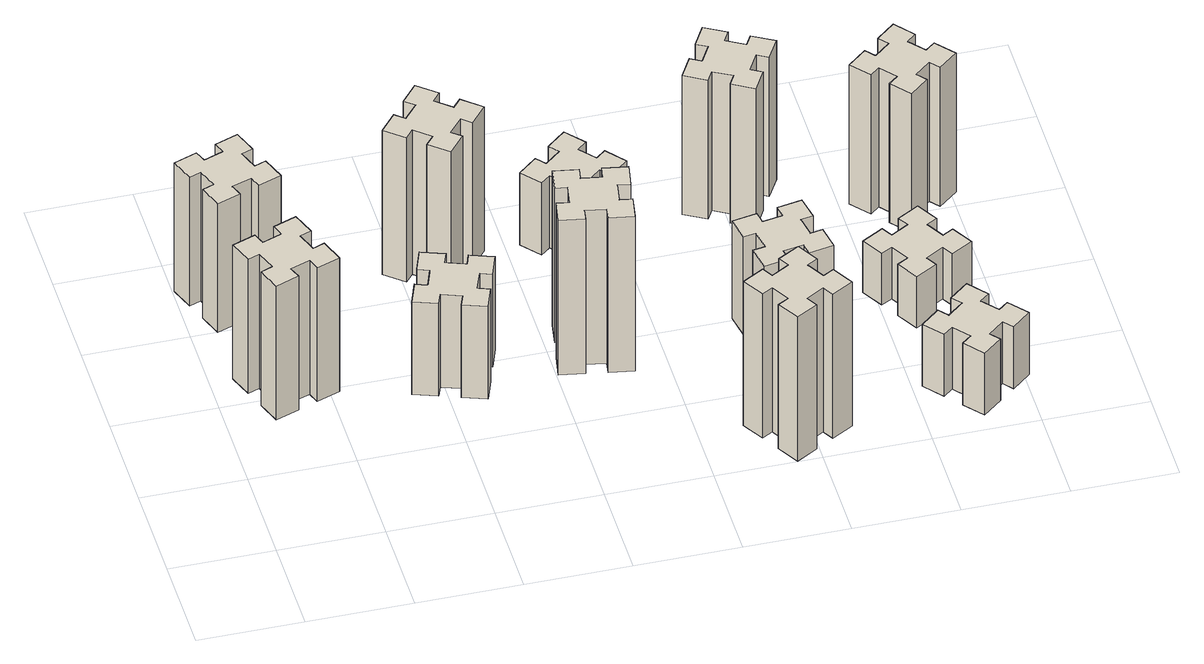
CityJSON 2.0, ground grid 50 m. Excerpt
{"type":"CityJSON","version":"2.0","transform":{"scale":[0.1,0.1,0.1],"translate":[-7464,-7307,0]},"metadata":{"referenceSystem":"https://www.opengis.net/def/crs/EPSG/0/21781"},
"CityObjects":{
"building1":{"type":"Building","attributes":{"class":"1000","function":"1000","usage":"1000","yearOfConstruction":2016,"roofType":"1000","measuredHeight":78,"storeysAboveGround":30,"storeysBelowGround":0},"geometry":[{"type":"Solid","lod":"1","boundaries":[[[[0,1,2,3,4,5,6,7,8,9,10,11,12,13,14,15,16,17,18,19]],[[17,16,20,21]],[[16,15,22,20]],[[15,14,23,22]],[[14,13,24,23]],[[13,12,25,24]],[[12,11,26,25]],[[11,10,27,26]],[[10,9,28,27]],[[9,8,29,28]],[[8,7,30,29]],[[7,6,31,30]],[[6,5,32,31]],[[5,4,33,32]],[[4,3,34,33]],[[3,2,35,34]],[[2,1,36,35]],[[1,0,37,36]],[[0,19,38,37]],[[19,18,39,38]],[[18,17,21,39]],[[24,25,26,27,28,29,30,31,32,33,34,35,36,37,38,39,21,20,22,23]]]]}]},
"building2":{"type":"Building","attributes":{"class":"1000","function":"1000","usage":"1000","yearOfConstruction":2016,"roofType":"1000","measuredHeight":75,"storeysAboveGround":30,"storeysBelowGround":0},"geometry":[{"type":"Solid","lod":"1","boundaries":[[[[40,41,42,43,44,45,46,47,48,49,50,51,52,53,54,55,56,57,58,59]],[[57,56,60,61]],[[56,55,62,60]],[[55,54,63,62]],[[54,53,64,63]],[[53,52,65,64]],[[52,51,66,65]],[[51,50,67,66]],[[50,49,68,67]],[[49,48,69,68]],[[48,47,70,69]],[[47,46,71,70]],[[46,45,72,71]],[[45,44,73,72]],[[44,43,74,73]],[[43,42,75,74]],[[42,41,76,75]],[[41,40,77,76]],[[40,59,78,77]],[[59,58,79,78]],[[58,57,61,79]],[[64,65,66,67,68,69,70,71,72,73,74,75,76,77,78,79,61,60,62,63]]]]}]},
"building3":{"type":"Building","attributes":{"class":"1000","function":"1000","usage":"1000","yearOfConstruction":2016,"roofType":"1000","measuredHeight":54,"storeysAboveGround":30,"storeysBelowGround":0},"geometry":[{"type":"Solid","lod":"1","boundaries":[[[[80,81,82,83,84,85,86,87,88,89,90,91,92,93,94,95,96,97,98,99]],[[97,96,100,101]],[[96,95,102,100]],[[95,94,103,102]],[[94,93,104,103]],[[93,92,105,104]],[[92,91,106,105]],[[91,90,107,106]],[[90,89,108,107]],[[89,88,109,108]],[[88,87,110,109]],[[87,86,111,110]],[[86,85,112,111]],[[85,84,113,112]],[[84,83,114,113]],[[83,82,115,114]],[[82,81,116,115]],[[81,80,117,116]],[[80,99,118,117]],[[99,98,119,118]],[[98,97,101,119]],[[104,105,106,107,108,109,110,111,112,113,114,115,116,117,118,119,101,100,102,103]]]]}]},
"building4":{"type":"Building","attributes":{"class":"1000","function":"1000","usage":"1000","yearOfConstruction":2016,"roofType":"1000","measuredHeight":84,"storeysAboveGround":30,"storeysBelowGround":0},"geometry":[{"type":"Solid","lod":"1","boundaries":[[[[120,121,122,123,124,125,126,127,128,129,130,131,132,133,134,135,136,137,138,139]],[[137,136,140,141]],[[136,135,142,140]],[[135,134,143,142]],[[134,133,144,143]],[[133,132,145,144]],[[132,131,146,145]],[[131,130,147,146]],[[130,129,148,147]],[[129,128,149,148]],[[128,127,150,149]],[[127,126,151,150]],[[126,125,152,151]],[[125,124,153,152]],[[124,123,154,153]],[[123,122,155,154]],[[122,121,156,155]],[[121,120,157,156]],[[120,139,158,157]],[[139,138,159,158]],[[138,137,141,159]],[[144,145,146,147,148,149,150,151,152,153,154,155,156,157,158,159,141,140,142,143]]]]}]},
"building5":{"type":"Building","attributes":{"class":"1000","function":"1000","usage":"1000","yearOfConstruction":2016,"roofType":"1000","measuredHeight":90,"storeysAboveGround":30,"storeysBelowGround":0},"geometry":[{"type":"Solid","lod":"1","boundaries":[[[[160,161,162,163,164,165,166,167,168,169,170,171,172,173,174,175,176,177,178,179]],[[177,176,180,181]],[[176,175,182,180]],[[175,174,183,182]],[[174,173,184,183]],[[173,172,185,184]],[[172,171,186,185]],[[171,170,187,186]],[[170,169,188,187]],[[169,168,189,188]],[[168,167,190,189]],[[167,166,191,190]],[[166,165,192,191]],[[165,164,193,192]],[[164,163,194,193]],[[163,162,195,194]],[[162,161,196,195]],[[161,160,197,196]],[[160,179,198,197]],[[179,178,199,198]],[[178,177,181,199]],[[184,185,186,187,188,189,190,191,192,193,194,195,196,197,198,199,181,180,182,183]]]]}]},
"building6":{"type":"Building","attributes":{"class":"1000","function":"1000","usage":"1000","yearOfConstruction":2016,"roofType":"1000","measuredHeight":42,"storeysAboveGround":30,"storeysBelowGround":0},"geometry":[{"type":"Solid","lod":"1","boundaries":[[[[200,201,202,203,204,205,206,207,208,209,210,211,212,213,214,215,216,217,218,219]],[[217,216,220,221]],[[216,215,222,220]],[[215,214,223,222]],[[214,213,224,223]],[[213,212,225,224]],[[212,211,226,225]],[[211,210,227,226]],[[210,209,228,227]],[[209,208,229,228]],[[208,207,230,229]],[[207,206,231,230]],[[206,205,232,231]],[[205,204,233,232]],[[204,203,234,233]],[[203,202,235,234]],[[202,201,236,235]],[[201,200,237,236]],[[200,219,238,237]],[[219,218,239,238]],[[218,217,221,239]],[[224,225,226,227,228,229,230,231,232,233,234,235,236,237,238,239,221,220,222,223]]]]}]},
"building7":{"type":"Building","attributes":{"class":"1000","function":"1000","usage":"1000","yearOfConstruction":2016,"roofType":"1000","measuredHeight":84,"storeysAboveGround":30,"storeysBelowGround":0},"geometry":[{"type":"Solid","lod":"1","boundaries":[[[[240,241,242,243,244,245,246,247,248,249,250,251,252,253,254,255,256,257,258,259]],[[257,256,260,261]],[[256,255,262,260]],[[255,254,263,262]],[[254,253,264,263]],[[253,252,265,264]],[[252,251,266,265]],[[251,250,267,266]],[[250,249,268,267]],[[249,248,269,268]],[[248,247,270,269]],[[247,246,271,270]],[[246,245,272,271]],[[245,244,273,272]],[[244,243,274,273]],[[243,242,275,274]],[[242,241,276,275]],[[241,240,277,276]],[[240,259,278,277]],[[259,258,279,278]],[[258,257,261,279]],[[264,265,266,267,268,269,270,271,272,273,274,275,276,277,278,279,261,260,262,263]]]]}]},
"building8":{"type":"Building","attributes":{"class":"1000","function":"1000","usage":"1000","yearOfConstruction":2016,"roofType":"1000","measuredHeight":57,"storeysAboveGround":30,"storeysBelowGround":0},"geometry":[{"type":"Solid","lod":"1","boundaries":[[[[280,281,282,283,284,285,286,287,288,289,290,291,292,293,294,295,296,297,298,299]],[[297,296,300,301]],[[296,295,302,300]],[[295,294,303,302]],[[294,293,304,303]],[[293,292,305,304]],[[292,291,306,305]],[[291,290,307,306]],[[290,289,308,307]],[[289,288,309,308]],[[288,287,310,309]],[[287,286,311,310]],[[286,285,312,311]],[[285,284,313,312]],[[284,283,314,313]],[[283,282,315,314]],[[282,281,316,315]],[[281,280,317,316]],[[280,299,318,317]],[[299,298,319,318]],[[298,297,301,319]],[[304,305,306,307,308,309,310,311,312,313,314,315,316,317,318,319,301,300,302,303]]]]}]},
"building9":{"type":"Building","attributes":{"class":"1000","function":"1000","usage":"1000","yearOfConstruction":2016,"roofType":"1000","measuredHeight":81,"storeysAboveGround":30,"storeysBelowGround":0},"geometry":[{"type":"Solid","lod":"1","boundaries":[[[[320,321,322,323,324,325,326,327,328,329,330,331,332,333,334,335,336,337,338,339]],[[337,336,340,341]],[[336,335,342,340]],[[335,334,343,342]],[[334,333,344,343]],[[333,332,345,344]],[[332,331,346,345]],[[331,330,347,346]],[[330,329,348,347]],[[329,328,349,348]],[[328,327,350,349]],[[327,326,351,350]],[[326,325,352,351]],[[325,324,353,352]],[[324,323,354,353]],[[323,322,355,354]],[[322,321,356,355]],[[321,320,357,356]],[[320,339,358,357]],[[339,338,359,358]],[[338,337,341,359]],[[344,345,346,347,348,349,350,351,352,353,354,355,356,357,358,359,341,340,342,343]]]]}]},
"building10":{"type":"Building","attributes":{"class":"1000","function":"1000","usage":"1000","yearOfConstruction":2016,"roofType":"1000","measuredHeight":36,"storeysAboveGround":30,"storeysBelowGround":0},"geometry":[{"type":"Solid","lod":"1","boundaries":[[[[360,361,362,363,364,365,366,367,368,369,370,371,372,373,374,375,376,377,378,379]],[[377,376,380,381]],[[376,375,382,380]],[[375,374,383,382]],[[374,373,384,383]],[[373,372,385,384]],[[372,371,386,385]],[[371,370,387,386]],[[370,369,388,387]],[[369,368,389,388]],[[368,367,390,389]],[[367,366,391,390]],[[366,365,392,391]],[[365,364,393,392]],[[364,363,394,393]],[[363,362,395,394]],[[362,361,396,395]],[[361,360,397,396]],[[360,379,398,397]],[[379,378,399,398]],[[378,377,381,399]],[[384,385,386,387,388,389,390,391,392,393,394,395,396,397,398,399,381,380,382,383]]]]}]},
"building11":{"type":"Building","attributes":{"class":"1000","function":"1000","usage":"1000","yearOfConstruction":2016,"roofType":"1000","measuredHeight":30,"storeysAboveGround":30,"storeysBelowGround":0},"geometry":[{"type":"Solid","lod":"1","boundaries":[[[[400,401,402,403,404,405,406,407,408,409,410,411,412,413,414,415,416,417,418,419]],[[417,416,420,421]],[[416,415,422,420]],[[415,414,423,422]],[[414,413,424,423]],[[413,412,425,424]],[[412,411,426,425]],[[411,410,427,426]],[[410,409,428,427]],[[409,408,429,428]],[[408,407,430,429]],[[407,406,431,430]],[[406,405,432,431]],[[405,404,433,432]],[[404,403,434,433]],[[403,402,435,434]],[[402,401,436,435]],[[401,400,437,436]],[[400,419,438,437]],[[419,418,439,438]],[[418,417,421,439]],[[424,425,426,427,428,429,430,431,432,433,434,435,436,437,438,439,421,420,422,423]]]]}]},
"building12":{"type":"Building","attributes":{"class":"1000","function":"1000","usage":"1000","yearOfConstruction":2016,"roofType":"1000","measuredHeight":81,"storeysAboveGround":30,"storeysBelowGround":0},"geometry":[{"type":"Solid","lod":"1","boundaries":[[[[440,441,442,443,444,445,446,447,448,449,450,451,452,453,454,455,456,457,458,459]],[[457,456,460,461]],[[456,455,462,460]],[[455,454,463,462]],[[454,453,464,463]],[[453,452,465,464]],[[452,451,466,465]],[[451,450,467,466]],[[450,449,468,467]],[[449,448,469,468]],[[448,447,470,469]],[[447,446,471,470]],[[446,445,472,471]],[[445,444,473,472]],[[444,443,474,473]],[[443,442,475,474]],[[442,441,476,475]],[[441,440,477,476]],[[440,459,478,477]],[[459,458,479,478]],[[458,457,461,479]],[[464,465,466,467,468,469,470,471,472,473,474,475,476,477,478,479,461,460,462,463]]]]}]}
},
"vertices":[
[335,1196,0],[241,1162,0],[220,1218,0],[107,1177,0],[149,1064,0],[205,1085,0],[239,991,0],[183,970,0],[224,857,0],[337,899,0],[316,955,0],[410,989,0],[430,933,0],[543,974,0],[502,1087,0],[446,1066,0],[412,1160,0],[468,1180,0],[427,1293,0],[314,1252,0],[412,1160,780],[468,1180,780],[446,1066,780],[502,1087,780],[543,974,780],[430,933,780],[410,989,780],[316,955,780],[337,899,780],[224,857,780],[183,970,780],[239,991,780],[205,1085,780],[149,1064,780],[107,1177,780],[220,1218,780],[241,1162,780],[335,1196,780],[314,1252,780],[427,1293,780],
[105,1725,0],[139,1631,0],[83,1610,0],[124,1497,0],[237,1539,0],[216,1595,0],[310,1629,0],[330,1573,0],[443,1614,0],[402,1727,0],[346,1706,0],[312,1800,0],[368,1820,0],[327,1933,0],[214,1892,0],[235,1836,0],[141,1802,0],[120,1858,0],[7,1817,0],[49,1704,0],[141,1802,750],[120,1858,750],[235,1836,750],[214,1892,750],[327,1933,750],[368,1820,750],[312,1800,750],[346,1706,750],[402,1727,750],[443,1614,750],[330,1573,750],[310,1629,750],[216,1595,750],[237,1539,750],[124,1497,750],[83,1610,750],[139,1631,750],[105,1725,750],[49,1704,750],[7,1817,750],
[979,1060,0],[945,966,0],[889,987,0],[847,874,0],[960,833,0],[981,889,0],[1075,855,0],[1054,799,0],[1167,757,0],[1208,870,0],[1152,891,0],[1186,985,0],[1242,964,0],[1283,1077,0],[1170,1118,0],[1150,1062,0],[1056,1096,0],[1077,1152,0],[964,1193,0],[923,1080,0],[1056,1096,540],[1077,1152,540],[1150,1062,540],[1170,1118,540],[1283,1077,540],[1242,964,540],[1186,985,540],[1152,891,540],[1208,870,540],[1167,757,540],[1054,799,540],[1075,855,540],[981,889,540],[960,833,540],[847,874,540],[889,987,540],[945,966,540],[979,1060,540],[923,1080,540],[964,1193,540],
[1056,1663,0],[1133,1599,0],[1094,1553,0],[1186,1476,0],[1263,1568,0],[1217,1606,0],[1282,1683,0],[1328,1644,0],[1405,1736,0],[1313,1813,0],[1274,1767,0],[1198,1832,0],[1236,1878,0],[1144,1955,0],[1067,1863,0],[1113,1824,0],[1049,1748,0],[1003,1786,0],[926,1694,0],[1018,1617,0],[1049,1748,840],[1003,1786,840],[1113,1824,840],[1067,1863,840],[1144,1955,840],[1236,1878,840],[1198,1832,840],[1274,1767,840],[1313,1813,840],[1405,1736,840],[1328,1644,840],[1282,1683,840],[1217,1606,840],[1263,1568,840],[1186,1476,840],[1094,1553,840],[1133,1599,840],[1056,1663,840],[1018,1617,840],[926,1694,840],
[1805,907,0],[1822,1005,0],[1881,995,0],[1902,1113,0],[1784,1134,0],[1774,1075,0],[1675,1092,0],[1686,1151,0],[1567,1172,0],[1547,1054,0],[1606,1044,0],[1588,945,0],[1529,956,0],[1508,837,0],[1627,817,0],[1637,876,0],[1735,858,0],[1725,799,0],[1843,778,0],[1864,897,0],[1735,858,900],[1725,799,900],[1637,876,900],[1627,817,900],[1508,837,900],[1529,956,900],[1588,945,900],[1606,1044,900],[1547,1054,900],[1567,1172,900],[1686,1151,900],[1675,1092,900],[1774,1075,900],[1784,1134,900],[1902,1113,900],[1881,995,900],[1822,1005,900],[1805,907,900],[1864,897,900],[1843,778,900],
[1922,1748,0],[1857,1824,0],[1903,1863,0],[1826,1955,0],[1734,1878,0],[1773,1832,0],[1696,1767,0],[1658,1813,0],[1566,1736,0],[1643,1644,0],[1689,1683,0],[1753,1606,0],[1707,1568,0],[1784,1476,0],[1876,1553,0],[1838,1599,0],[1914,1663,0],[1953,1617,0],[2045,1694,0],[1968,1786,0],[1914,1663,420],[1953,1617,420],[1838,1599,420],[1876,1553,420],[1784,1476,420],[1707,1568,420],[1753,1606,420],[1689,1683,420],[1643,1644,420],[1566,1736,420],[1658,1813,420],[1696,1767,420],[1773,1832,420],[1734,1878,420],[1826,1955,420],[1903,1863,420],[1857,1824,420],[1922,1748,420],[1968,1786,420],[2045,1694,420],
[2325,224,0],[2375,137,0],[2323,107,0],[2383,3,0],[2487,63,0],[2457,115,0],[2544,165,0],[2574,113,0],[2678,173,0],[2618,277,0],[2566,247,0],[2516,334,0],[2568,364,0],[2508,468,0],[2404,408,0],[2434,356,0],[2347,306,0],[2317,358,0],[2213,298,0],[2273,194,0],[2347,306,840],[2317,358,840],[2434,356,840],[2404,408,840],[2508,468,840],[2568,364,840],[2516,334,840],[2566,247,840],[2618,277,840],[2678,173,840],[2574,113,840],[2544,165,840],[2457,115,840],[2487,63,840],[2383,3,840],[2323,107,840],[2375,137,840],[2325,224,840],[2273,194,840],[2213,298,840],
[2515,758,0],[2614,776,0],[2624,717,0],[2742,737,0],[2721,856,0],[2662,845,0],[2645,944,0],[2704,954,0],[2683,1072,0],[2565,1051,0],[2575,992,0],[2477,975,0],[2467,1034,0],[2348,1013,0],[2369,895,0],[2428,905,0],[2446,807,0],[2387,797,0],[2407,678,0],[2526,699,0],[2446,807,570],[2387,797,570],[2428,905,570],[2369,895,570],[2348,1013,570],[2467,1034,570],[2477,975,570],[2575,992,570],[2565,1051,570],[2683,1072,570],[2704,954,570],[2645,944,570],[2662,845,570],[2721,856,570],[2742,737,570],[2624,717,570],[2614,776,570],[2515,758,570],[2526,699,570],[2407,678,570],
[2644,1886,0],[2557,1936,0],[2587,1988,0],[2483,2048,0],[2423,1944,0],[2475,1914,0],[2425,1827,0],[2373,1857,0],[2313,1753,0],[2417,1693,0],[2447,1745,0],[2534,1695,0],[2504,1643,0],[2608,1583,0],[2668,1687,0],[2616,1717,0],[2666,1804,0],[2718,1774,0],[2778,1878,0],[2674,1938,0],[2666,1804,810],[2718,1774,810],[2616,1717,810],[2668,1687,810],[2608,1583,810],[2504,1643,810],[2534,1695,810],[2447,1745,810],[2417,1693,810],[2313,1753,810],[2373,1857,810],[2425,1827,810],[2475,1914,810],[2423,1944,810],[2483,2048,810],[2587,1988,810],[2557,1936,810],[2644,1886,810],[2674,1938,810],[2778,1878,810],
[3169,303,0],[3233,226,0],[3187,188,0],[3264,96,0],[3356,173,0],[3318,219,0],[3394,283,0],[3433,237,0],[3525,314,0],[3448,406,0],[3402,368,0],[3337,444,0],[3383,483,0],[3306,575,0],[3214,498,0],[3253,452,0],[3176,387,0],[3138,433,0],[3046,356,0],[3123,264,0],[3176,387,360],[3138,433,360],[3253,452,360],[3214,498,360],[3306,575,360],[3383,483,360],[3337,444,360],[3402,368,360],[3448,406,360],[3525,314,360],[3433,237,360],[3394,283,360],[3318,219,360],[3356,173,360],[3264,96,360],[3187,188,360],[3233,226,360],[3169,303,360],[3123,264,360],[3046,356,360],
[3197,855,0],[3284,905,0],[3314,853,0],[3418,913,0],[3358,1017,0],[3306,987,0],[3256,1074,0],[3308,1104,0],[3248,1208,0],[3144,1148,0],[3174,1096,0],[3087,1046,0],[3057,1098,0],[2953,1038,0],[3013,934,0],[3065,964,0],[3115,877,0],[3063,847,0],[3123,743,0],[3227,803,0],[3115,877,300],[3063,847,300],[3065,964,300],[3013,934,300],[2953,1038,300],[3057,1098,300],[3087,1046,300],[3174,1096,300],[3144,1148,300],[3248,1208,300],[3308,1104,300],[3256,1074,300],[3306,987,300],[3358,1017,300],[3418,913,300],[3314,853,300],[3284,905,300],[3197,855,300],[3227,803,300],[3123,743,300],
[3318,1499,0],[3394,1563,0],[3433,1517,0],[3525,1594,0],[3448,1686,0],[3402,1648,0],[3337,1724,0],[3383,1763,0],[3306,1855,0],[3214,1778,0],[3253,1732,0],[3176,1667,0],[3138,1713,0],[3046,1636,0],[3123,1544,0],[3169,1583,0],[3233,1506,0],[3187,1468,0],[3264,1376,0],[3356,1453,0],[3233,1506,810],[3187,1468,810],[3169,1583,810],[3123,1544,810],[3046,1636,810],[3138,1713,810],[3176,1667,810],[3253,1732,810],[3214,1778,810],[3306,1855,810],[3383,1763,810],[3337,1724,810],[3402,1648,810],[3448,1686,810],[3525,1594,810],[3433,1517,810],[3394,1563,810],[3318,1499,810],[3356,1453,810],[3264,1376,810]
]}
